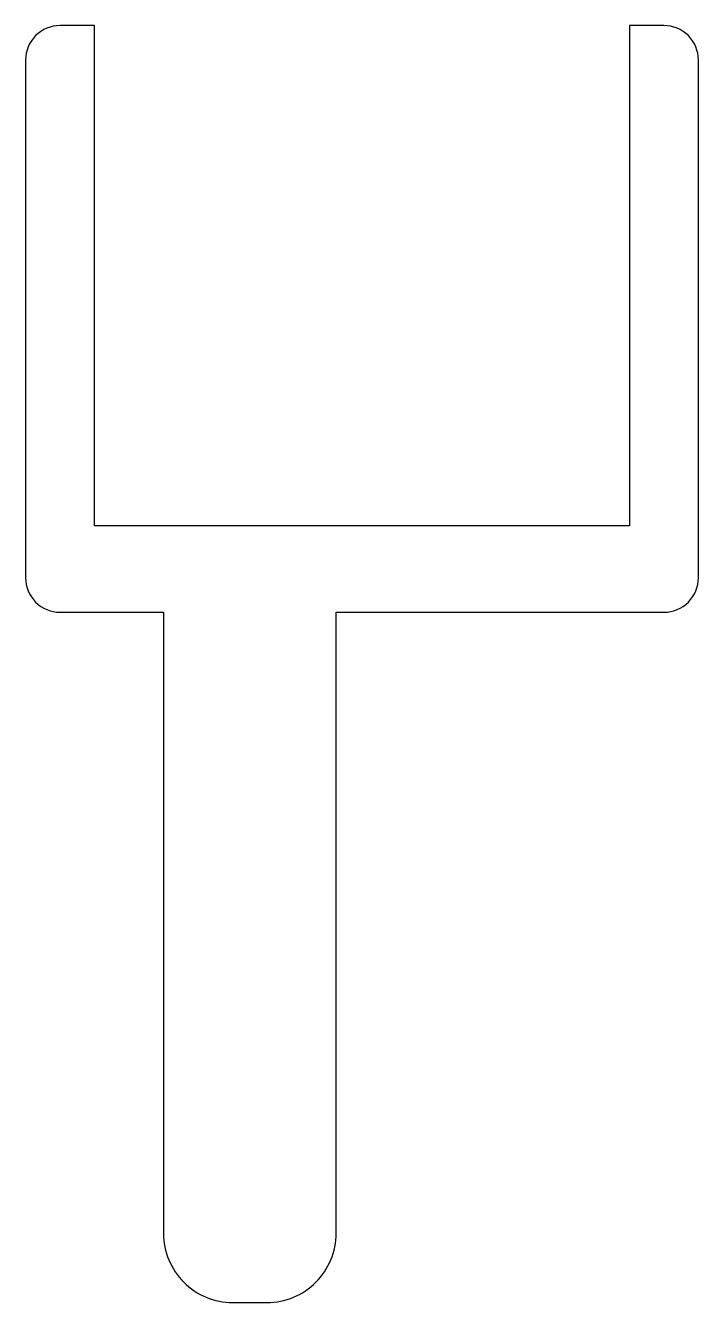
# Model space of a CAD drawing. Extents: x 360.7 to 380.2, y 627.4 to 664.4.
import ezdxf

# ---------------------------------------------------------------- set-up
doc = ezdxf.new("R2010")
doc.units = 0
doc.layers.get('0').update_dxf_attribs({"linetype": 'CONTINUOUS'})

msp = doc.modelspace()

# ---------------------------------------------------------------- linework, layer by layer
msp.add_lwpolyline([(362.697, 664.438), (361.697, 664.438, 0.414214), (360.697, 663.438), (360.697, 648.438, 0.414214), (361.697, 647.438), (364.697, 647.438), (364.697, 629.438, 0.414214), (366.697, 627.438), (367.697, 627.438, 0.414214), (369.697, 629.438), (369.697, 647.438), (379.197, 647.438, 0.414214), (380.197, 648.438), (380.197, 663.438, 0.414214), (379.197, 664.438), (378.197, 664.438), (378.197, 649.938), (362.697, 649.938)], format="xyb", close=True)

doc.saveas('drawing.dxf')
